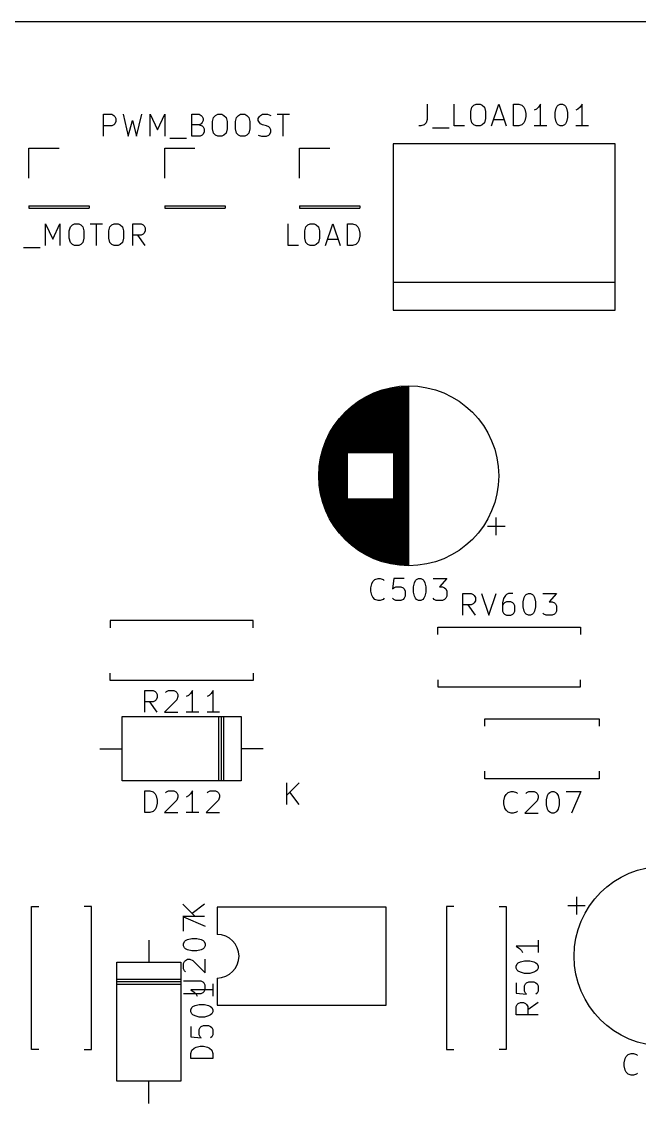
# Model space of a CAD drawing. Header units: millimetres. Extents: x 103 to 306, y -210 to -79.
# Drawn here: x 162.17 to 190.46, y -128.74 to -79.2 of the extents above; entities that cross this region are included whole.
import ezdxf

# ---------------------------------------------------------------- set-up
doc = ezdxf.new("R2010")
doc.units = ezdxf.units.MM
doc.layers.add('Edge.Cuts', color=254, linetype='CONTINUOUS', true_color=0xd0d2cd)
doc.layers.add('F.Silkscreen', color=41, linetype='CONTINUOUS', true_color=0xf2eda1)

msp = doc.modelspace()

# ---------------------------------------------------------------- linework, layer by layer
at = {"layer": 'Edge.Cuts', "linetype": 'CONTINUOUS'}
msp.add_line((108.3, -79.2), (300.5, -79.2), dxfattribs=at)
at = {"layer": 'F.Silkscreen', "linetype": 'CONTINUOUS'}
for p, q in [((180.74699, -82.974819), (180.74699, -83.689104)), ((181.985086, -83.974819), (181.985086, -82.974819)), ((182.746991, -83.308152), (182.79461, -83.117676)), ((182.79461, -83.117676), (182.889848, -83.022438)), ((182.889848, -83.022438), (182.985086, -82.974819)), ((182.985086, -82.974819), (183.175562, -82.974819)), ((183.175562, -82.974819), (183.2708, -83.022438)), ((183.2708, -83.022438), (183.366038, -83.117676)), ((183.366038, -83.117676), (183.413657, -83.308152)), ((183.699372, -83.974819), (184.032705, -82.974819)), ((184.032705, -82.974819), (184.366038, -83.974819)), ((184.699372, -83.974819), (184.699372, -82.974819)), ((184.699372, -82.974819), (184.937467, -82.974819)), ((184.937467, -82.974819), (185.080324, -83.022438)), ((185.080324, -83.022438), (185.175562, -83.117676)), ((185.175562, -83.117676), (185.223181, -83.212914)), ((185.223181, -83.212914), (185.2708, -83.40339)), ((185.746991, -83.212914), (185.651753, -83.260533)), ((185.842229, -83.117676), (185.746991, -83.212914)), ((185.937467, -82.974819), (185.842229, -83.117676)), ((185.937467, -83.974819), (185.937467, -82.974819)), ((186.604134, -83.355771), (186.651753, -83.165295)), ((186.651753, -83.165295), (186.699372, -83.070057)), ((186.699372, -83.070057), (186.746991, -83.022438)), ((186.746991, -83.022438), (186.842229, -82.974819)), ((186.842229, -82.974819), (186.937467, -82.974819)), ((186.937467, -82.974819), (187.032705, -83.022438)), ((187.032705, -83.022438), (187.080324, -83.070057)), ((187.080324, -83.070057), (187.127943, -83.165295)), ((187.127943, -83.165295), (187.175562, -83.355771)), ((187.651753, -83.212914), (187.556515, -83.260533)), ((187.746991, -83.117676), (187.651753, -83.212914)), ((187.842229, -82.974819), (187.746991, -83.117676)), ((187.842229, -83.974819), (187.842229, -82.974819)), ((165.916624, -84.444819), (165.916624, -83.444819)), ((165.916624, -83.444819), (166.297576, -83.444819)), ((166.297576, -83.444819), (166.392814, -83.492438)), ((166.392814, -83.492438), (166.440433, -83.540057)), ((166.440433, -83.540057), (166.488052, -83.635295)), ((166.488052, -83.635295), (166.488052, -83.778152)), ((166.821386, -83.444819), (167.059481, -84.444819)), ((167.440433, -84.444819), (167.678529, -83.444819)), ((168.059481, -84.444819), (168.059481, -83.444819)), ((168.059481, -83.444819), (168.392814, -84.159104)), ((168.392814, -84.159104), (168.726147, -83.444819)), ((168.726147, -83.444819), (168.726147, -84.444819)), ((169.964243, -84.444819), (169.964243, -83.444819)), ((169.964243, -83.444819), (170.297576, -83.444819)), ((170.297576, -83.444819), (170.392814, -83.492438)), ((170.392814, -83.492438), (170.440433, -83.540057)), ((170.440433, -83.540057), (170.488052, -83.635295)), ((170.488052, -83.635295), (170.488052, -83.730533)), ((170.916624, -83.778152), (170.964243, -83.587676)), ((170.964243, -83.587676), (171.059481, -83.492438)), ((171.059481, -83.492438), (171.154719, -83.444819)), ((171.154719, -83.444819), (171.345195, -83.444819)), ((171.345195, -83.444819), (171.440433, -83.492438)), ((171.440433, -83.492438), (171.535671, -83.587676)), ((171.535671, -83.587676), (171.58329, -83.778152)), ((171.964243, -83.778152), (172.011862, -83.587676)), ((172.011862, -83.587676), (172.1071, -83.492438)), ((172.1071, -83.492438), (172.202338, -83.444819)), ((172.202338, -83.444819), (172.392814, -83.444819)), ((172.392814, -83.444819), (172.488052, -83.492438)), ((172.488052, -83.492438), (172.58329, -83.587676)), ((172.58329, -83.587676), (172.630909, -83.778152)), ((173.011862, -83.635295), (173.059481, -83.540057)), ((173.011862, -83.730533), (173.011862, -83.635295)), ((173.059481, -83.540057), (173.1071, -83.492438)), ((173.1071, -83.492438), (173.202338, -83.444819)), ((173.202338, -83.444819), (173.440433, -83.444819)), ((173.440433, -83.444819), (173.58329, -83.492438)), ((173.869005, -83.444819), (174.440433, -83.444819)), ((174.154719, -84.444819), (174.154719, -83.444819)), ((180.74699, -83.689104), (180.699371, -83.831961)), ((182.746991, -83.641485), (182.746991, -83.308152)), ((182.79461, -83.831961), (182.746991, -83.641485)), ((183.413657, -83.641485), (183.366038, -83.831961)), ((183.413657, -83.308152), (183.413657, -83.641485)), ((183.79461, -83.689104), (184.2708, -83.689104)), ((185.2708, -83.546247), (185.223181, -83.736723)), ((185.2708, -83.40339), (185.2708, -83.546247)), ((186.604134, -83.593866), (186.604134, -83.355771)), ((186.651753, -83.784342), (186.604134, -83.593866)), ((187.175562, -83.593866), (187.127943, -83.784342)), ((187.175562, -83.355771), (187.175562, -83.593866)), ((166.297576, -83.968628), (165.916624, -83.968628)), ((166.392814, -83.921009), (166.297576, -83.968628)), ((166.440433, -83.87339), (166.392814, -83.921009)), ((166.488052, -83.778152), (166.440433, -83.87339)), ((167.059481, -84.444819), (167.249957, -83.730533)), ((167.249957, -83.730533), (167.440433, -84.444819)), ((170.297576, -83.921009), (169.964243, -83.921009)), ((170.392814, -83.87339), (170.297576, -83.921009)), ((170.297576, -83.921009), (170.440433, -83.968628)), ((170.440433, -83.825771), (170.392814, -83.87339)), ((170.488052, -83.730533), (170.440433, -83.825771)), ((170.440433, -83.968628), (170.488052, -84.016247)), ((170.488052, -84.016247), (170.535671, -84.111485)), ((170.535671, -84.111485), (170.535671, -84.254342)), ((170.916624, -84.111485), (170.916624, -83.778152)), ((170.964243, -84.301961), (170.916624, -84.111485)), ((171.58329, -84.111485), (171.535671, -84.301961)), ((171.58329, -83.778152), (171.58329, -84.111485)), ((171.964243, -84.111485), (171.964243, -83.778152)), ((172.011862, -84.301961), (171.964243, -84.111485)), ((172.630909, -84.111485), (172.58329, -84.301961)), ((172.630909, -83.778152), (172.630909, -84.111485)), ((173.059481, -83.825771), (173.011862, -83.730533)), ((173.1071, -83.87339), (173.059481, -83.825771)), ((173.202338, -83.921009), (173.1071, -83.87339)), ((173.392814, -83.968628), (173.202338, -83.921009)), ((173.488052, -84.016247), (173.392814, -83.968628)), ((173.535671, -84.063866), (173.488052, -84.016247)), ((173.58329, -84.159104), (173.535671, -84.063866)), ((173.58329, -84.254342), (173.58329, -84.159104)), ((180.461276, -83.974819), (180.366038, -83.974819)), ((180.604133, -83.9272), (180.461276, -83.974819)), ((180.699371, -83.831961), (180.604133, -83.9272)), ((180.985086, -84.070057), (181.74699, -84.070057)), ((182.461276, -83.974819), (181.985086, -83.974819)), ((182.889848, -83.9272), (182.79461, -83.831961)), ((182.985086, -83.974819), (182.889848, -83.9272)), ((183.175562, -83.974819), (182.985086, -83.974819)), ((183.2708, -83.9272), (183.175562, -83.974819)), ((183.366038, -83.831961), (183.2708, -83.9272)), ((184.937467, -83.974819), (184.699372, -83.974819)), ((185.080324, -83.9272), (184.937467, -83.974819)), ((185.175562, -83.831961), (185.080324, -83.9272)), ((185.223181, -83.736723), (185.175562, -83.831961)), ((186.223181, -83.974819), (185.651753, -83.974819)), ((186.699372, -83.87958), (186.651753, -83.784342)), ((186.746991, -83.9272), (186.699372, -83.87958)), ((186.842229, -83.974819), (186.746991, -83.9272)), ((186.937467, -83.974819), (186.842229, -83.974819)), ((187.032705, -83.9272), (186.937467, -83.974819)), ((187.080324, -83.87958), (187.032705, -83.9272)), ((187.127943, -83.784342), (187.080324, -83.87958)), ((188.127943, -83.974819), (187.556515, -83.974819)), ((168.964243, -84.540057), (169.726147, -84.540057)), ((170.345195, -84.444819), (169.964243, -84.444819)), ((170.440433, -84.3972), (170.345195, -84.444819)), ((170.488052, -84.34958), (170.440433, -84.3972)), ((170.535671, -84.254342), (170.488052, -84.34958)), ((171.059481, -84.3972), (170.964243, -84.301961)), ((171.154719, -84.444819), (171.059481, -84.3972)), ((171.345195, -84.444819), (171.154719, -84.444819)), ((171.440433, -84.3972), (171.345195, -84.444819)), ((171.535671, -84.301961), (171.440433, -84.3972)), ((172.1071, -84.3972), (172.011862, -84.301961)), ((172.202338, -84.444819), (172.1071, -84.3972)), ((172.392814, -84.444819), (172.202338, -84.444819)), ((172.488052, -84.3972), (172.392814, -84.444819)), ((172.58329, -84.301961), (172.488052, -84.3972)), ((173.011862, -84.3972), (173.154719, -84.444819)), ((173.154719, -84.444819), (173.392814, -84.444819)), ((173.392814, -84.444819), (173.488052, -84.3972)), ((173.488052, -84.3972), (173.535671, -84.34958)), ((173.535671, -84.34958), (173.58329, -84.254342)), ((162.5087, -84.99), (163.8887, -84.99)), ((162.5087, -86.37), (162.5087, -84.99)), ((168.7271, -84.99), (170.1071, -84.99)), ((168.7271, -86.37), (168.7271, -84.99)), ((174.9018, -84.99), (176.2818, -84.99)), ((174.9018, -86.37), (174.9018, -84.99)), ((179.1908, -84.79), (179.1908, -92.41)), ((189.3508, -84.79), (179.1908, -84.79)), ((189.3508, -92.41), (189.3508, -84.79)), ((162.5087, -87.64), (162.5087, -87.75)), ((162.5087, -87.64), (165.2687, -87.64)), ((165.2687, -87.64), (165.2687, -87.75)), ((168.7271, -87.64), (168.7271, -87.75)), ((168.7271, -87.64), (171.4871, -87.64)), ((171.4871, -87.64), (171.4871, -87.75)), ((174.9018, -87.64), (174.9018, -87.75)), ((174.9018, -87.64), (177.6618, -87.64)), ((177.6618, -87.64), (177.6618, -87.75)), ((162.5087, -87.75), (165.2687, -87.75)), ((168.7271, -87.75), (171.4871, -87.75)), ((174.9018, -87.75), (177.6618, -87.75)), ((163.261905, -89.454819), (163.261905, -88.454819)), ((163.261905, -88.454819), (163.595238, -89.169104)), ((163.595238, -89.169104), (163.928571, -88.454819)), ((163.928571, -88.454819), (163.928571, -89.454819)), ((164.357143, -88.788152), (164.404762, -88.597676)), ((164.404762, -88.597676), (164.5, -88.502438)), ((164.5, -88.502438), (164.595238, -88.454819)), ((164.595238, -88.454819), (164.785714, -88.454819)), ((164.785714, -88.454819), (164.880952, -88.502438)), ((164.880952, -88.502438), (164.97619, -88.597676)), ((164.97619, -88.597676), (165.023809, -88.788152)), ((165.309524, -88.454819), (165.880952, -88.454819)), ((165.595238, -89.454819), (165.595238, -88.454819)), ((166.166667, -88.788152), (166.214286, -88.597676)), ((166.214286, -88.597676), (166.309524, -88.502438)), ((166.309524, -88.502438), (166.404762, -88.454819)), ((166.404762, -88.454819), (166.595238, -88.454819)), ((166.595238, -88.454819), (166.690476, -88.502438)), ((166.690476, -88.502438), (166.785714, -88.597676)), ((166.785714, -88.597676), (166.833333, -88.788152)), ((167.261905, -89.454819), (167.261905, -88.454819)), ((167.261905, -88.454819), (167.642857, -88.454819)), ((167.642857, -88.454819), (167.738095, -88.502438)), ((167.738095, -88.502438), (167.785714, -88.550057)), ((167.785714, -88.550057), (167.833333, -88.645295)), ((167.833333, -88.645295), (167.833333, -88.788152)), ((174.380952, -89.454819), (174.380952, -88.454819)), ((175.142857, -88.788152), (175.190476, -88.597676)), ((175.190476, -88.597676), (175.285714, -88.502438)), ((175.285714, -88.502438), (175.380952, -88.454819)), ((175.380952, -88.454819), (175.571428, -88.454819)), ((175.571428, -88.454819), (175.666666, -88.502438)), ((175.666666, -88.502438), (175.761904, -88.597676)), ((175.761904, -88.597676), (175.809523, -88.788152)), ((176.095238, -89.454819), (176.428571, -88.454819)), ((176.428571, -88.454819), (176.761904, -89.454819)), ((177.095238, -89.454819), (177.095238, -88.454819)), ((177.095238, -88.454819), (177.333333, -88.454819)), ((177.333333, -88.454819), (177.47619, -88.502438)), ((177.47619, -88.502438), (177.571428, -88.597676)), ((177.571428, -88.597676), (177.619047, -88.692914)), ((164.357143, -89.121485), (164.357143, -88.788152)), ((164.404762, -89.311961), (164.357143, -89.121485)), ((165.023809, -89.121485), (164.97619, -89.311961)), ((165.023809, -88.788152), (165.023809, -89.121485)), ((166.166667, -89.121485), (166.166667, -88.788152)), ((166.214286, -89.311961), (166.166667, -89.121485)), ((166.833333, -89.121485), (166.785714, -89.311961)), ((166.833333, -88.788152), (166.833333, -89.121485)), ((167.642857, -88.978628), (167.261905, -88.978628)), ((167.833333, -89.454819), (167.5, -88.978628)), ((167.738095, -88.931009), (167.642857, -88.978628)), ((167.785714, -88.88339), (167.738095, -88.931009)), ((167.833333, -88.788152), (167.785714, -88.88339)), ((175.142857, -89.121485), (175.142857, -88.788152)), ((175.190476, -89.311961), (175.142857, -89.121485)), ((175.809523, -89.121485), (175.761904, -89.311961)), ((175.809523, -88.788152), (175.809523, -89.121485)), ((176.190476, -89.169104), (176.666666, -89.169104)), ((177.619047, -88.692914), (177.666666, -88.88339)), ((177.666666, -89.026247), (177.619047, -89.216723)), ((177.666666, -88.88339), (177.666666, -89.026247)), ((162.261905, -89.550057), (163.023809, -89.550057)), ((164.5, -89.4072), (164.404762, -89.311961)), ((164.595238, -89.454819), (164.5, -89.4072)), ((164.785714, -89.454819), (164.595238, -89.454819)), ((164.880952, -89.4072), (164.785714, -89.454819)), ((164.97619, -89.311961), (164.880952, -89.4072)), ((166.309524, -89.4072), (166.214286, -89.311961)), ((166.404762, -89.454819), (166.309524, -89.4072)), ((166.595238, -89.454819), (166.404762, -89.454819)), ((166.690476, -89.4072), (166.595238, -89.454819)), ((166.785714, -89.311961), (166.690476, -89.4072)), ((174.857142, -89.454819), (174.380952, -89.454819)), ((175.285714, -89.4072), (175.190476, -89.311961)), ((175.380952, -89.454819), (175.285714, -89.4072)), ((175.571428, -89.454819), (175.380952, -89.454819)), ((175.666666, -89.4072), (175.571428, -89.454819)), ((175.761904, -89.311961), (175.666666, -89.4072)), ((177.333333, -89.454819), (177.095238, -89.454819)), ((177.47619, -89.4072), (177.333333, -89.454819)), ((177.571428, -89.311961), (177.47619, -89.4072)), ((177.619047, -89.216723), (177.571428, -89.311961)), ((189.3508, -91.14), (179.1908, -91.14)), ((179.1908, -92.41), (189.3508, -92.41)), ((178.7027, -98.96), (178.7027, -96.099)), ((178.7427, -98.96), (178.7427, -96.087)), ((178.7827, -98.96), (178.7827, -96.075)), ((178.8227, -98.96), (178.8227, -96.064)), ((178.8627, -98.96), (178.8627, -96.053)), ((178.9027, -98.96), (178.9027, -96.043)), ((178.9427, -98.96), (178.9427, -96.033)), ((178.9827, -98.96), (178.9827, -96.024)), ((179.0227, -98.96), (179.0227, -96.015)), ((179.0627, -98.96), (179.0627, -96.007)), ((179.1027, -98.96), (179.1027, -95.998)), ((179.1427, -98.96), (179.1427, -95.991)), ((179.1827, -98.96), (179.1827, -95.983)), ((179.2227, -104.023), (179.2227, -95.977)), ((179.2627, -104.03), (179.2627, -95.97)), ((179.3027, -104.036), (179.3027, -95.964)), ((179.3427, -104.042), (179.3427, -95.958)), ((179.3827, -104.047), (179.3827, -95.953)), ((179.4227, -104.052), (179.4227, -95.948)), ((179.4627, -104.056), (179.4627, -95.944)), ((179.5027, -104.061), (179.5027, -95.939)), ((179.5427, -104.064), (179.5427, -95.936)), ((179.5827, -104.068), (179.5827, -95.932)), ((179.6227, -104.07), (179.6227, -95.93)), ((179.6627, -104.073), (179.6627, -95.927)), ((179.7027, -104.075), (179.7027, -95.925)), ((179.7427, -104.077), (179.7427, -95.923)), ((179.7827, -104.078), (179.7827, -95.922)), ((179.8227, -104.079), (179.8227, -95.921)), ((179.8627, -104.08), (179.8627, -95.92)), ((179.9027, -104.08), (179.9027, -95.92)), ((177.6627, -98.96), (177.6627, -96.582)), ((177.7027, -98.96), (177.7027, -96.557)), ((177.7427, -98.96), (177.7427, -96.532)), ((177.7827, -98.96), (177.7827, -96.507)), ((177.8227, -98.96), (177.8227, -96.484)), ((177.8627, -98.96), (177.8627, -96.461)), ((177.9027, -98.96), (177.9027, -96.438)), ((177.9427, -98.96), (177.9427, -96.416)), ((177.9827, -98.96), (177.9827, -96.395)), ((178.0227, -98.96), (178.0227, -96.374)), ((178.0627, -98.96), (178.0627, -96.354)), ((178.1027, -98.96), (178.1027, -96.334)), ((178.1427, -98.96), (178.1427, -96.315)), ((178.1827, -98.96), (178.1827, -96.296)), ((178.2227, -98.96), (178.2227, -96.278)), ((178.2627, -98.96), (178.2627, -96.26)), ((178.3027, -98.96), (178.3027, -96.243)), ((178.3427, -98.96), (178.3427, -96.227)), ((178.3827, -98.96), (178.3827, -96.211)), ((178.4227, -98.96), (178.4227, -96.195)), ((178.4627, -98.96), (178.4627, -96.18)), ((178.5027, -98.96), (178.5027, -96.165)), ((178.5427, -98.96), (178.5427, -96.151)), ((178.5827, -98.96), (178.5827, -96.137)), ((178.6227, -98.96), (178.6227, -96.124)), ((178.6627, -98.96), (178.6627, -96.111)), ((177.0227, -102.906), (177.0227, -97.094)), ((177.0627, -102.945), (177.0627, -97.055)), ((177.1027, -102.982), (177.1027, -97.018)), ((177.1427, -98.96), (177.1427, -96.981)), ((177.1827, -98.96), (177.1827, -96.945)), ((177.2227, -98.96), (177.2227, -96.911)), ((177.2627, -98.96), (177.2627, -96.877)), ((177.3027, -98.96), (177.3027, -96.844)), ((177.3427, -98.96), (177.3427, -96.812)), ((177.3827, -98.96), (177.3827, -96.781)), ((177.4227, -98.96), (177.4227, -96.75)), ((177.4627, -98.96), (177.4627, -96.72)), ((177.5027, -98.96), (177.5027, -96.691)), ((177.5427, -98.96), (177.5427, -96.663)), ((177.5827, -98.96), (177.5827, -96.635)), ((177.6227, -98.96), (177.6227, -96.608)), ((176.6227, -102.453), (176.6227, -97.547)), ((176.6627, -102.505), (176.6627, -97.495)), ((176.7027, -102.555), (176.7027, -97.445)), ((176.7427, -102.604), (176.7427, -97.396)), ((176.7827, -102.651), (176.7827, -97.349)), ((176.8227, -102.696), (176.8227, -97.304)), ((176.8627, -102.741), (176.8627, -97.259)), ((176.9027, -102.784), (176.9027, -97.216)), ((176.9427, -102.826), (176.9427, -97.174)), ((176.9827, -102.867), (176.9827, -97.133)), ((176.3027, -101.964), (176.3027, -98.036)), ((176.3427, -102.034), (176.3427, -97.966)), ((176.3827, -102.101), (176.3827, -97.899)), ((176.4227, -102.165), (176.4227, -97.835)), ((176.4627, -102.227), (176.4627, -97.773)), ((176.5027, -102.287), (176.5027, -97.713)), ((176.5427, -102.344), (176.5427, -97.656)), ((176.5827, -102.4), (176.5827, -97.6)), ((176.0627, -101.453), (176.0627, -98.547)), ((176.1027, -101.552), (176.1027, -98.448)), ((176.1427, -101.644), (176.1427, -98.356)), ((176.1827, -101.731), (176.1827, -98.269)), ((176.2227, -101.813), (176.2227, -98.187)), ((176.2627, -101.89), (176.2627, -98.11)), ((175.9027, -100.947), (175.9027, -99.053)), ((175.9427, -101.097), (175.9427, -98.903)), ((175.9827, -101.228), (175.9827, -98.772)), ((176.0227, -101.346), (176.0227, -98.654)), ((175.8227, -100.533), (175.8227, -99.467)), ((175.8627, -100.768), (175.8627, -99.232)), ((177.1427, -103.019), (177.1427, -101.04)), ((177.1827, -103.055), (177.1827, -101.04)), ((177.2227, -103.089), (177.2227, -101.04)), ((177.2627, -103.123), (177.2627, -101.04)), ((177.3027, -103.156), (177.3027, -101.04)), ((177.3427, -103.188), (177.3427, -101.04)), ((177.3827, -103.219), (177.3827, -101.04)), ((177.4227, -103.25), (177.4227, -101.04)), ((177.4627, -103.28), (177.4627, -101.04)), ((177.5027, -103.309), (177.5027, -101.04)), ((177.5427, -103.337), (177.5427, -101.04)), ((177.5827, -103.365), (177.5827, -101.04)), ((177.6227, -103.392), (177.6227, -101.04)), ((177.6627, -103.418), (177.6627, -101.04)), ((177.7027, -103.443), (177.7027, -101.04)), ((177.7427, -103.468), (177.7427, -101.04)), ((177.7827, -103.493), (177.7827, -101.04)), ((177.8227, -103.516), (177.8227, -101.04)), ((177.8627, -103.539), (177.8627, -101.04)), ((177.9027, -103.562), (177.9027, -101.04)), ((177.9427, -103.584), (177.9427, -101.04)), ((177.9827, -103.605), (177.9827, -101.04)), ((178.0227, -103.626), (178.0227, -101.04)), ((178.0627, -103.646), (178.0627, -101.04)), ((178.1027, -103.666), (178.1027, -101.04)), ((178.1427, -103.685), (178.1427, -101.04)), ((178.1827, -103.704), (178.1827, -101.04)), ((178.2227, -103.722), (178.2227, -101.04)), ((178.2627, -103.74), (178.2627, -101.04)), ((178.3027, -103.757), (178.3027, -101.04)), ((178.3427, -103.773), (178.3427, -101.04)), ((178.3827, -103.789), (178.3827, -101.04)), ((178.4227, -103.805), (178.4227, -101.04)), ((178.4627, -103.82), (178.4627, -101.04)), ((178.5027, -103.835), (178.5027, -101.04)), ((178.5427, -103.849), (178.5427, -101.04)), ((178.5827, -103.863), (178.5827, -101.04)), ((178.6227, -103.876), (178.6227, -101.04)), ((178.6627, -103.889), (178.6627, -101.04)), ((178.7027, -103.901), (178.7027, -101.04)), ((178.7427, -103.913), (178.7427, -101.04)), ((178.7827, -103.925), (178.7827, -101.04)), ((178.8227, -103.936), (178.8227, -101.04)), ((178.8627, -103.947), (178.8627, -101.04)), ((178.9027, -103.957), (178.9027, -101.04)), ((178.9427, -103.967), (178.9427, -101.04)), ((178.9827, -103.976), (178.9827, -101.04)), ((179.0227, -103.985), (179.0227, -101.04)), ((179.0627, -103.993), (179.0627, -101.04)), ((179.1027, -104.002), (179.1027, -101.04)), ((179.1427, -104.009), (179.1427, -101.04)), ((179.1827, -104.017), (179.1827, -101.04)), ((183.912398, -102.715), (183.912398, -101.915)), ((184.312398, -102.315), (183.512398, -102.315)), ((178.164605, -105.13339), (178.212224, -104.942914)), ((178.212224, -104.942914), (178.259843, -104.847676)), ((178.259843, -104.847676), (178.355081, -104.752438)), ((178.355081, -104.752438), (178.497938, -104.704819)), ((178.497938, -104.704819), (178.593176, -104.704819)), ((178.593176, -104.704819), (178.736033, -104.752438)), ((178.736033, -104.752438), (178.783652, -104.800057)), ((179.212224, -104.704819), (179.164605, -105.181009)), ((179.688414, -104.704819), (179.212224, -104.704819)), ((180.116986, -105.085771), (180.164605, -104.895295)), ((180.164605, -104.895295), (180.212224, -104.800057)), ((180.212224, -104.800057), (180.259843, -104.752438)), ((180.259843, -104.752438), (180.355081, -104.704819)), ((180.355081, -104.704819), (180.450319, -104.704819)), ((180.450319, -104.704819), (180.545557, -104.752438)), ((180.545557, -104.752438), (180.593176, -104.800057)), ((180.593176, -104.800057), (180.640795, -104.895295)), ((180.640795, -104.895295), (180.688414, -105.085771)), ((181.021748, -104.704819), (181.640795, -104.704819)), ((181.640795, -104.704819), (181.307462, -105.085771)), ((178.164605, -105.276247), (178.164605, -105.13339)), ((178.212224, -105.466723), (178.164605, -105.276247)), ((178.259843, -105.561961), (178.212224, -105.466723)), ((179.164605, -105.181009), (179.212224, -105.13339)), ((179.212224, -105.13339), (179.307462, -105.085771)), ((179.307462, -105.085771), (179.545557, -105.085771)), ((179.545557, -105.085771), (179.640795, -105.13339)), ((179.640795, -105.13339), (179.688414, -105.181009)), ((179.688414, -105.181009), (179.736033, -105.276247)), ((179.736033, -105.514342), (179.688414, -105.60958)), ((179.736033, -105.276247), (179.736033, -105.514342)), ((180.116986, -105.323866), (180.116986, -105.085771)), ((180.164605, -105.514342), (180.116986, -105.323866)), ((180.212224, -105.60958), (180.164605, -105.514342)), ((180.640795, -105.514342), (180.593176, -105.60958)), ((180.688414, -105.323866), (180.640795, -105.514342)), ((180.688414, -105.085771), (180.688414, -105.323866)), ((181.307462, -105.085771), (181.450319, -105.085771)), ((181.450319, -105.085771), (181.545557, -105.13339)), ((181.545557, -105.13339), (181.593176, -105.181009)), ((181.593176, -105.181009), (181.640795, -105.276247)), ((181.640795, -105.514342), (181.593176, -105.60958)), ((181.640795, -105.276247), (181.640795, -105.514342)), ((182.380952, -106.384819), (182.380952, -105.384819)), ((182.380952, -105.384819), (182.761904, -105.384819)), ((182.761904, -105.384819), (182.857142, -105.432438)), ((182.857142, -105.432438), (182.904761, -105.480057)), ((182.904761, -105.480057), (182.95238, -105.575295)), ((183.238095, -105.384819), (183.571428, -106.384819)), ((183.571428, -106.384819), (183.904761, -105.384819)), ((184.333333, -105.480057), (184.238095, -105.622914)), ((184.380952, -105.432438), (184.333333, -105.480057)), ((184.47619, -105.384819), (184.380952, -105.432438)), ((184.666666, -105.384819), (184.47619, -105.384819)), ((185.190476, -105.575295), (185.238095, -105.480057)), ((185.238095, -105.480057), (185.285714, -105.432438)), ((185.285714, -105.432438), (185.380952, -105.384819)), ((185.380952, -105.384819), (185.47619, -105.384819)), ((185.47619, -105.384819), (185.571428, -105.432438)), ((185.571428, -105.432438), (185.619047, -105.480057)), ((185.619047, -105.480057), (185.666666, -105.575295)), ((186.047619, -105.384819), (186.666666, -105.384819)), ((186.666666, -105.384819), (186.333333, -105.765771)), ((178.355081, -105.6572), (178.259843, -105.561961)), ((178.497938, -105.704819), (178.355081, -105.6572)), ((178.593176, -105.704819), (178.497938, -105.704819)), ((178.736033, -105.6572), (178.593176, -105.704819)), ((178.783652, -105.60958), (178.736033, -105.6572)), ((179.212224, -105.6572), (179.164605, -105.60958)), ((179.307462, -105.704819), (179.212224, -105.6572)), ((179.545557, -105.704819), (179.307462, -105.704819)), ((179.640795, -105.6572), (179.545557, -105.704819)), ((179.688414, -105.60958), (179.640795, -105.6572)), ((180.259843, -105.6572), (180.212224, -105.60958)), ((180.355081, -105.704819), (180.259843, -105.6572)), ((180.450319, -105.704819), (180.355081, -105.704819)), ((180.545557, -105.6572), (180.450319, -105.704819)), ((180.593176, -105.60958), (180.545557, -105.6572)), ((181.069367, -105.6572), (181.021748, -105.60958)), ((181.164605, -105.704819), (181.069367, -105.6572)), ((181.450319, -105.704819), (181.164605, -105.704819)), ((181.545557, -105.6572), (181.450319, -105.704819)), ((181.593176, -105.60958), (181.545557, -105.6572)), ((182.761904, -105.908628), (182.380952, -105.908628)), ((182.95238, -106.384819), (182.619047, -105.908628)), ((182.857142, -105.861009), (182.761904, -105.908628)), ((182.904761, -105.81339), (182.857142, -105.861009)), ((182.95238, -105.718152), (182.904761, -105.81339)), ((182.95238, -105.575295), (182.95238, -105.718152)), ((184.238095, -105.622914), (184.190476, -105.81339)), ((184.190476, -105.81339), (184.190476, -106.194342)), ((184.238095, -105.861009), (184.190476, -105.956247)), ((184.285714, -105.81339), (184.238095, -105.861009)), ((184.380952, -105.765771), (184.285714, -105.81339)), ((184.571428, -105.765771), (184.380952, -105.765771)), ((184.666666, -105.81339), (184.571428, -105.765771)), ((184.714285, -105.861009), (184.666666, -105.81339)), ((184.761904, -105.956247), (184.714285, -105.861009)), ((184.761904, -106.194342), (184.761904, -105.956247)), ((185.142857, -105.765771), (185.190476, -105.575295)), ((185.142857, -106.003866), (185.142857, -105.765771)), ((185.190476, -106.194342), (185.142857, -106.003866)), ((185.666666, -105.575295), (185.714285, -105.765771)), ((185.714285, -106.003866), (185.666666, -106.194342)), ((185.714285, -105.765771), (185.714285, -106.003866)), ((186.333333, -105.765771), (186.47619, -105.765771)), ((186.47619, -105.765771), (186.571428, -105.81339)), ((186.571428, -105.81339), (186.619047, -105.861009)), ((186.619047, -105.861009), (186.666666, -105.956247)), ((186.666666, -105.956247), (186.666666, -106.194342)), ((184.190476, -106.194342), (184.238095, -106.28958)), ((184.238095, -106.28958), (184.285714, -106.3372)), ((184.285714, -106.3372), (184.380952, -106.384819)), ((184.380952, -106.384819), (184.571428, -106.384819)), ((184.571428, -106.384819), (184.666666, -106.3372)), ((184.666666, -106.3372), (184.714285, -106.28958)), ((184.714285, -106.28958), (184.761904, -106.194342)), ((185.238095, -106.28958), (185.190476, -106.194342)), ((185.285714, -106.3372), (185.238095, -106.28958)), ((185.380952, -106.384819), (185.285714, -106.3372)), ((185.47619, -106.384819), (185.380952, -106.384819)), ((185.571428, -106.3372), (185.47619, -106.384819)), ((185.619047, -106.28958), (185.571428, -106.3372)), ((185.666666, -106.194342), (185.619047, -106.28958)), ((186.095238, -106.3372), (186.047619, -106.28958)), ((186.190476, -106.384819), (186.095238, -106.3372)), ((186.47619, -106.384819), (186.190476, -106.384819)), ((186.571428, -106.3372), (186.47619, -106.384819)), ((186.619047, -106.28958), (186.571428, -106.3372)), ((186.666666, -106.194342), (186.619047, -106.28958)), ((166.23, -106.63), (166.23, -106.96)), ((172.77, -106.63), (166.23, -106.63)), ((172.77, -106.96), (172.77, -106.63)), ((181.23, -106.93), (187.77, -106.93)), ((181.23, -107.26), (181.23, -106.93)), ((187.77, -106.93), (187.77, -107.26)), ((166.23, -109.37), (166.23, -109.04)), ((172.77, -109.37), (166.23, -109.37)), ((172.77, -109.04), (172.77, -109.37)), ((181.23, -109.34), (181.23, -109.67)), ((187.77, -109.67), (187.77, -109.34)), ((167.809524, -110.824819), (167.809524, -109.824819)), ((167.809524, -109.824819), (168.190476, -109.824819)), ((168.190476, -109.824819), (168.285714, -109.872438)), ((168.285714, -109.872438), (168.333333, -109.920057)), ((168.333333, -109.920057), (168.380952, -110.015295)), ((168.761905, -109.920057), (168.809524, -109.872438)), ((168.809524, -109.872438), (168.904762, -109.824819)), ((168.904762, -109.824819), (169.142857, -109.824819)), ((169.142857, -109.824819), (169.238095, -109.872438)), ((169.238095, -109.872438), (169.285714, -109.920057)), ((169.285714, -109.920057), (169.333333, -110.015295)), ((169.904762, -109.967676), (169.809524, -110.062914)), ((170, -109.824819), (169.904762, -109.967676)), ((170, -110.824819), (170, -109.824819)), ((170.857143, -109.967676), (170.761905, -110.062914)), ((170.952381, -109.824819), (170.857143, -109.967676)), ((170.952381, -110.824819), (170.952381, -109.824819)), ((181.23, -109.67), (187.77, -109.67)), ((168.190476, -110.348628), (167.809524, -110.348628)), ((168.380952, -110.824819), (168.047619, -110.348628)), ((168.285714, -110.301009), (168.190476, -110.348628)), ((168.333333, -110.25339), (168.285714, -110.301009)), ((168.380952, -110.158152), (168.333333, -110.25339)), ((168.380952, -110.015295), (168.380952, -110.158152)), ((169.285714, -110.25339), (168.714286, -110.824819)), ((169.333333, -110.110533), (169.285714, -110.25339)), ((169.333333, -110.015295), (169.333333, -110.110533)), ((169.809524, -110.062914), (169.714286, -110.110533)), ((170.761905, -110.062914), (170.666667, -110.110533)), ((168.714286, -110.824819), (169.333333, -110.824819)), ((170.285714, -110.824819), (169.714286, -110.824819)), ((171.238095, -110.824819), (170.666667, -110.824819)), ((166.78, -111.03), (172.22, -111.03)), ((166.78, -113.97), (166.78, -111.03)), ((171.2, -113.97), (171.2, -111.03)), ((171.32, -113.97), (171.32, -111.03)), ((171.44, -113.97), (171.44, -111.03)), ((172.22, -111.03), (172.22, -113.97)), ((183.38, -111.13), (188.62, -111.13)), ((183.38, -111.467), (183.38, -111.13)), ((188.62, -111.13), (188.62, -111.467)), ((165.76, -112.5), (166.78, -112.5)), ((173.24, -112.5), (172.22, -112.5)), ((183.38, -113.87), (183.38, -113.533)), ((188.62, -113.87), (183.38, -113.87)), ((188.62, -113.533), (188.62, -113.87)), ((172.22, -113.97), (166.78, -113.97)), ((167.809524, -115.424819), (167.809524, -114.424819)), ((167.809524, -114.424819), (168.047619, -114.424819)), ((168.047619, -114.424819), (168.190476, -114.472438)), ((168.809524, -114.472438), (168.904762, -114.424819)), ((168.904762, -114.424819), (169.142857, -114.424819)), ((169.142857, -114.424819), (169.238095, -114.472438)), ((170, -114.424819), (169.904762, -114.567676)), ((170, -115.424819), (170, -114.424819)), ((170.714286, -114.472438), (170.809524, -114.424819)), ((170.809524, -114.424819), (171.047619, -114.424819)), ((171.047619, -114.424819), (171.142857, -114.472438)), ((174.318095, -115.054819), (174.318095, -114.054819)), ((174.889523, -114.054819), (174.318095, -114.626247)), ((168.190476, -114.472438), (168.285714, -114.567676)), ((168.285714, -114.567676), (168.333333, -114.662914)), ((168.333333, -114.662914), (168.380952, -114.85339)), ((168.380952, -114.85339), (168.380952, -114.996247)), ((169.285714, -114.85339), (168.714286, -115.424819)), ((168.761905, -114.520057), (168.809524, -114.472438)), ((169.238095, -114.472438), (169.285714, -114.520057)), ((169.285714, -114.520057), (169.333333, -114.615295)), ((169.333333, -114.710533), (169.285714, -114.85339)), ((169.333333, -114.615295), (169.333333, -114.710533)), ((169.809524, -114.662914), (169.714286, -114.710533)), ((169.904762, -114.567676), (169.809524, -114.662914)), ((171.190476, -114.85339), (170.619048, -115.424819)), ((170.666667, -114.520057), (170.714286, -114.472438)), ((171.142857, -114.472438), (171.190476, -114.520057)), ((171.190476, -114.520057), (171.238095, -114.615295)), ((171.238095, -114.710533), (171.190476, -114.85339)), ((171.238095, -114.615295), (171.238095, -114.710533)), ((174.889523, -115.054819), (174.460952, -114.48339)), ((184.261905, -114.88339), (184.309524, -114.692914)), ((184.261905, -115.026247), (184.261905, -114.88339)), ((184.309524, -114.692914), (184.357143, -114.597676)), ((184.357143, -114.597676), (184.452381, -114.502438)), ((184.452381, -114.502438), (184.595238, -114.454819)), ((184.595238, -114.454819), (184.690476, -114.454819)), ((184.690476, -114.454819), (184.833333, -114.502438)), ((184.833333, -114.502438), (184.880952, -114.550057)), ((185.785714, -114.88339), (185.214286, -115.454819)), ((185.261905, -114.550057), (185.309524, -114.502438)), ((185.309524, -114.502438), (185.404762, -114.454819)), ((185.404762, -114.454819), (185.642857, -114.454819)), ((185.642857, -114.454819), (185.738095, -114.502438)), ((185.738095, -114.502438), (185.785714, -114.550057)), ((185.785714, -114.550057), (185.833333, -114.645295)), ((185.833333, -114.740533), (185.785714, -114.88339)), ((185.833333, -114.645295), (185.833333, -114.740533)), ((186.214286, -114.835771), (186.261905, -114.645295)), ((186.214286, -115.073866), (186.214286, -114.835771)), ((186.261905, -114.645295), (186.309524, -114.550057)), ((186.309524, -114.550057), (186.357143, -114.502438)), ((186.357143, -114.502438), (186.452381, -114.454819)), ((186.452381, -114.454819), (186.547619, -114.454819)), ((186.547619, -114.454819), (186.642857, -114.502438)), ((186.642857, -114.502438), (186.690476, -114.550057)), ((186.690476, -114.550057), (186.738095, -114.645295)), ((186.738095, -114.645295), (186.785714, -114.835771)), ((186.785714, -114.835771), (186.785714, -115.073866)), ((187.119048, -114.454819), (187.785714, -114.454819)), ((187.785714, -114.454819), (187.357143, -115.454819)), ((168.047619, -115.424819), (167.809524, -115.424819)), ((168.190476, -115.3772), (168.047619, -115.424819)), ((168.285714, -115.281961), (168.190476, -115.3772)), ((168.333333, -115.186723), (168.285714, -115.281961)), ((168.380952, -114.996247), (168.333333, -115.186723)), ((168.714286, -115.424819), (169.333333, -115.424819)), ((170.285714, -115.424819), (169.714286, -115.424819)), ((170.619048, -115.424819), (171.238095, -115.424819)), ((184.309524, -115.216723), (184.261905, -115.026247)), ((184.357143, -115.311961), (184.309524, -115.216723)), ((184.452381, -115.4072), (184.357143, -115.311961)), ((184.595238, -115.454819), (184.452381, -115.4072)), ((184.833333, -115.4072), (184.690476, -115.454819)), ((184.880952, -115.35958), (184.833333, -115.4072)), ((186.261905, -115.264342), (186.214286, -115.073866)), ((186.309524, -115.35958), (186.261905, -115.264342)), ((186.357143, -115.4072), (186.309524, -115.35958)), ((186.452381, -115.454819), (186.357143, -115.4072)), ((186.642857, -115.4072), (186.547619, -115.454819)), ((186.690476, -115.35958), (186.642857, -115.4072)), ((186.738095, -115.264342), (186.690476, -115.35958)), ((186.785714, -115.073866), (186.738095, -115.264342)), ((184.690476, -115.454819), (184.595238, -115.454819)), ((185.214286, -115.454819), (185.833333, -115.454819)), ((186.547619, -115.454819), (186.452381, -115.454819)), ((187.587602, -119.285), (187.587602, -120.085)), ((162.63, -119.73), (162.96, -119.73)), ((162.63, -126.27), (162.63, -119.73)), ((165.37, -119.73), (165.04, -119.73)), ((165.37, -126.27), (165.37, -119.73)), ((169.554819, -119.610476), (170.126247, -120.181904)), ((170.554819, -119.610476), (169.98339, -120.039047)), ((171.13, -119.75), (171.13, -121)), ((178.87, -119.75), (171.13, -119.75)), ((178.87, -124.25), (178.87, -119.75)), ((181.63, -119.73), (181.63, -126.27)), ((181.96, -119.73), (181.63, -119.73)), ((184.04, -119.73), (184.37, -119.73)), ((184.37, -119.73), (184.37, -126.27)), ((187.187602, -119.685), (187.987602, -119.685)), ((170.554819, -120.181904), (169.554819, -120.181904)), ((169.584819, -120.857142), (169.584819, -120.190476)), ((169.584819, -120.190476), (170.584819, -120.619047)), ((168, -121.26), (168, -122.28)), ((169.584819, -121.428571), (169.632438, -121.333333)), ((169.632438, -121.333333), (169.680057, -121.285714)), ((169.680057, -121.285714), (169.775295, -121.238095)), ((169.775295, -121.238095), (169.965771, -121.190476)), ((169.965771, -121.190476), (170.203866, -121.190476)), ((170.203866, -121.190476), (170.394342, -121.238095)), ((170.394342, -121.238095), (170.48958, -121.285714)), ((170.48958, -121.285714), (170.5372, -121.333333)), ((170.5372, -121.333333), (170.584819, -121.428571)), ((185.824819, -121.261904), (185.824819, -121.833332)), ((169.584819, -121.523809), (169.584819, -121.428571)), ((169.632438, -121.619047), (169.584819, -121.523809)), ((169.680057, -121.666666), (169.632438, -121.619047)), ((169.775295, -121.714285), (169.680057, -121.666666)), ((169.965771, -121.761904), (169.775295, -121.714285)), ((170.203866, -121.761904), (169.965771, -121.761904)), ((170.394342, -121.714285), (170.203866, -121.761904)), ((170.48958, -121.666666), (170.394342, -121.714285)), ((170.5372, -121.619047), (170.48958, -121.666666)), ((170.584819, -121.523809), (170.5372, -121.619047)), ((170.584819, -121.428571), (170.584819, -121.523809)), ((185.824819, -121.547618), (184.824819, -121.547618)), ((184.824819, -121.547618), (184.967676, -121.642856)), ((184.967676, -121.642856), (185.062914, -121.738094)), ((185.062914, -121.738094), (185.110533, -121.833332)), ((166.53, -122.28), (169.47, -122.28)), ((166.53, -127.72), (166.53, -122.28)), ((169.47, -122.28), (169.47, -127.72)), ((169.584819, -122.333333), (169.632438, -122.238095)), ((169.584819, -122.571428), (169.584819, -122.333333)), ((169.632438, -122.238095), (169.680057, -122.190476)), ((169.680057, -122.190476), (169.775295, -122.142857)), ((169.775295, -122.142857), (169.870533, -122.142857)), ((169.870533, -122.142857), (170.01339, -122.190476)), ((170.01339, -122.190476), (170.584819, -122.761904)), ((170.584819, -122.761904), (170.584819, -122.142857)), ((184.824819, -122.45238), (184.872438, -122.357142)), ((184.872438, -122.357142), (184.920057, -122.309523)), ((184.920057, -122.309523), (185.015295, -122.261904)), ((185.015295, -122.261904), (185.205771, -122.214285)), ((185.205771, -122.214285), (185.443866, -122.214285)), ((185.443866, -122.214285), (185.634342, -122.261904)), ((185.634342, -122.261904), (185.72958, -122.309523)), ((185.72958, -122.309523), (185.7772, -122.357142)), ((185.7772, -122.357142), (185.824819, -122.45238)), ((169.632438, -122.666666), (169.584819, -122.571428)), ((169.680057, -122.714285), (169.632438, -122.666666)), ((184.824819, -122.547618), (184.824819, -122.45238)), ((184.872438, -122.642856), (184.824819, -122.547618)), ((184.920057, -122.690475), (184.872438, -122.642856)), ((185.015295, -122.738094), (184.920057, -122.690475)), ((185.205771, -122.785713), (185.015295, -122.738094)), ((185.443866, -122.785713), (185.205771, -122.785713)), ((185.634342, -122.738094), (185.443866, -122.785713)), ((185.72958, -122.690475), (185.634342, -122.738094)), ((185.7772, -122.642856), (185.72958, -122.690475)), ((185.824819, -122.547618), (185.7772, -122.642856)), ((185.824819, -122.45238), (185.824819, -122.547618)), ((169.47, -123.06), (166.53, -123.06)), ((169.47, -123.18), (166.53, -123.18)), ((169.47, -123.3), (166.53, -123.3)), ((170.394342, -123.142857), (169.584819, -123.142857)), ((170.48958, -123.190476), (170.394342, -123.142857)), ((170.5372, -123.238095), (170.48958, -123.190476)), ((170.584819, -123.333333), (170.5372, -123.238095)), ((170.584819, -123.523809), (170.584819, -123.333333)), ((170.924819, -123.261904), (170.924819, -123.833332)), ((171.13, -123), (171.13, -124.25)), ((184.824819, -123.214285), (184.824819, -123.690475)), ((185.205771, -123.357142), (185.25339, -123.261904)), ((185.25339, -123.261904), (185.301009, -123.214285)), ((185.301009, -123.214285), (185.396247, -123.166666)), ((185.396247, -123.166666), (185.634342, -123.166666)), ((185.634342, -123.166666), (185.72958, -123.214285)), ((185.72958, -123.214285), (185.7772, -123.261904)), ((185.7772, -123.261904), (185.824819, -123.357142)), ((169.584819, -123.714285), (170.394342, -123.714285)), ((170.924819, -123.547618), (169.924819, -123.547618)), ((169.924819, -123.547618), (170.067676, -123.642856)), ((170.067676, -123.642856), (170.162914, -123.738094)), ((170.162914, -123.738094), (170.210533, -123.833332)), ((170.394342, -123.714285), (170.48958, -123.666666)), ((170.48958, -123.666666), (170.5372, -123.619047)), ((170.5372, -123.619047), (170.584819, -123.523809)), ((184.824819, -123.690475), (185.301009, -123.738094)), ((185.205771, -123.595237), (185.205771, -123.357142)), ((185.25339, -123.690475), (185.205771, -123.595237)), ((185.301009, -123.738094), (185.25339, -123.690475)), ((185.7772, -123.690475), (185.72958, -123.738094)), ((185.824819, -123.595237), (185.7772, -123.690475)), ((185.824819, -123.357142), (185.824819, -123.595237)), ((169.972438, -124.357142), (170.020057, -124.309523)), ((170.020057, -124.309523), (170.115295, -124.261904)), ((170.115295, -124.261904), (170.305771, -124.214285)), ((170.305771, -124.214285), (170.543866, -124.214285)), ((170.543866, -124.214285), (170.734342, -124.261904)), ((170.734342, -124.261904), (170.82958, -124.309523)), ((170.82958, -124.309523), (170.8772, -124.357142)), ((171.13, -124.25), (178.87, -124.25)), ((184.824819, -124.309523), (184.872438, -124.214285)), ((184.824819, -124.690475), (184.824819, -124.309523)), ((184.872438, -124.214285), (184.920057, -124.166666)), ((184.920057, -124.166666), (185.015295, -124.119047)), ((185.015295, -124.119047), (185.158152, -124.119047)), ((185.158152, -124.119047), (185.25339, -124.166666)), ((185.25339, -124.166666), (185.301009, -124.214285)), ((185.301009, -124.214285), (185.348628, -124.309523)), ((185.824819, -124.119047), (185.348628, -124.45238)), ((185.348628, -124.309523), (185.348628, -124.690475)), ((169.924819, -124.45238), (169.972438, -124.357142)), ((169.924819, -124.547618), (169.924819, -124.45238)), ((169.972438, -124.642856), (169.924819, -124.547618)), ((170.020057, -124.690475), (169.972438, -124.642856)), ((170.115295, -124.738094), (170.020057, -124.690475)), ((170.305771, -124.785713), (170.115295, -124.738094)), ((170.543866, -124.785713), (170.305771, -124.785713)), ((170.734342, -124.738094), (170.543866, -124.785713)), ((170.82958, -124.690475), (170.734342, -124.738094)), ((170.8772, -124.642856), (170.82958, -124.690475)), ((170.8772, -124.357142), (170.924819, -124.45238)), ((170.924819, -124.547618), (170.8772, -124.642856)), ((170.924819, -124.45238), (170.924819, -124.547618)), ((185.824819, -124.690475), (184.824819, -124.690475)), ((169.924819, -125.214285), (169.924819, -125.690475)), ((170.305771, -125.357142), (170.35339, -125.261904)), ((170.35339, -125.261904), (170.401009, -125.214285)), ((170.401009, -125.214285), (170.496247, -125.166666)), ((170.496247, -125.166666), (170.734342, -125.166666)), ((170.734342, -125.166666), (170.82958, -125.214285)), ((170.82958, -125.214285), (170.8772, -125.261904)), ((170.8772, -125.261904), (170.924819, -125.357142)), ((169.924819, -125.690475), (170.401009, -125.738094)), ((170.305771, -125.595237), (170.305771, -125.357142)), ((170.35339, -125.690475), (170.305771, -125.595237)), ((170.401009, -125.738094), (170.35339, -125.690475)), ((170.8772, -125.690475), (170.82958, -125.738094)), ((170.924819, -125.595237), (170.8772, -125.690475)), ((170.924819, -125.357142), (170.924819, -125.595237)), ((162.96, -126.27), (162.63, -126.27)), ((165.04, -126.27), (165.37, -126.27)), ((169.924819, -126.45238), (169.972438, -126.309523)), ((169.972438, -126.309523), (170.067676, -126.214285)), ((170.067676, -126.214285), (170.162914, -126.166666)), ((170.162914, -126.166666), (170.35339, -126.119047)), ((170.35339, -126.119047), (170.496247, -126.119047)), ((170.496247, -126.119047), (170.686723, -126.166666)), ((170.686723, -126.166666), (170.781961, -126.214285)), ((170.781961, -126.214285), (170.8772, -126.309523)), ((170.8772, -126.309523), (170.924819, -126.45238)), ((181.63, -126.27), (181.96, -126.27)), ((184.37, -126.27), (184.04, -126.27)), ((169.924819, -126.690475), (169.924819, -126.45238)), ((170.924819, -126.690475), (169.924819, -126.690475)), ((170.924819, -126.45238), (170.924819, -126.690475)), ((189.761905, -126.88339), (189.809524, -126.692914)), ((189.809524, -126.692914), (189.857143, -126.597676)), ((189.857143, -126.597676), (189.952381, -126.502438)), ((189.952381, -126.502438), (190.095238, -126.454819)), ((190.095238, -126.454819), (190.190476, -126.454819)), ((190.190476, -126.454819), (190.333333, -126.502438)), ((190.333333, -126.502438), (190.380952, -126.550057)), ((189.761905, -127.026247), (189.761905, -126.88339)), ((189.809524, -127.216723), (189.761905, -127.026247)), ((189.857143, -127.311961), (189.809524, -127.216723)), ((189.952381, -127.4072), (189.857143, -127.311961)), ((169.47, -127.72), (166.53, -127.72)), ((168, -128.74), (168, -127.72)), ((190.095238, -127.454819), (189.952381, -127.4072)), ((190.190476, -127.454819), (190.095238, -127.454819)), ((190.333333, -127.4072), (190.190476, -127.454819)), ((190.380952, -127.35958), (190.333333, -127.4072))]:
    msp.add_line(p, q, dxfattribs=at)
at = {"layer": 'F.Silkscreen'}
for centre in [(179.9027, -100), (191.5973, -122)]:
    msp.add_circle(centre, 4.12, dxfattribs=at)
msp.add_arc((171.13, -122), 1, -90, 90, dxfattribs=at)

doc.saveas('drawing.dxf')
